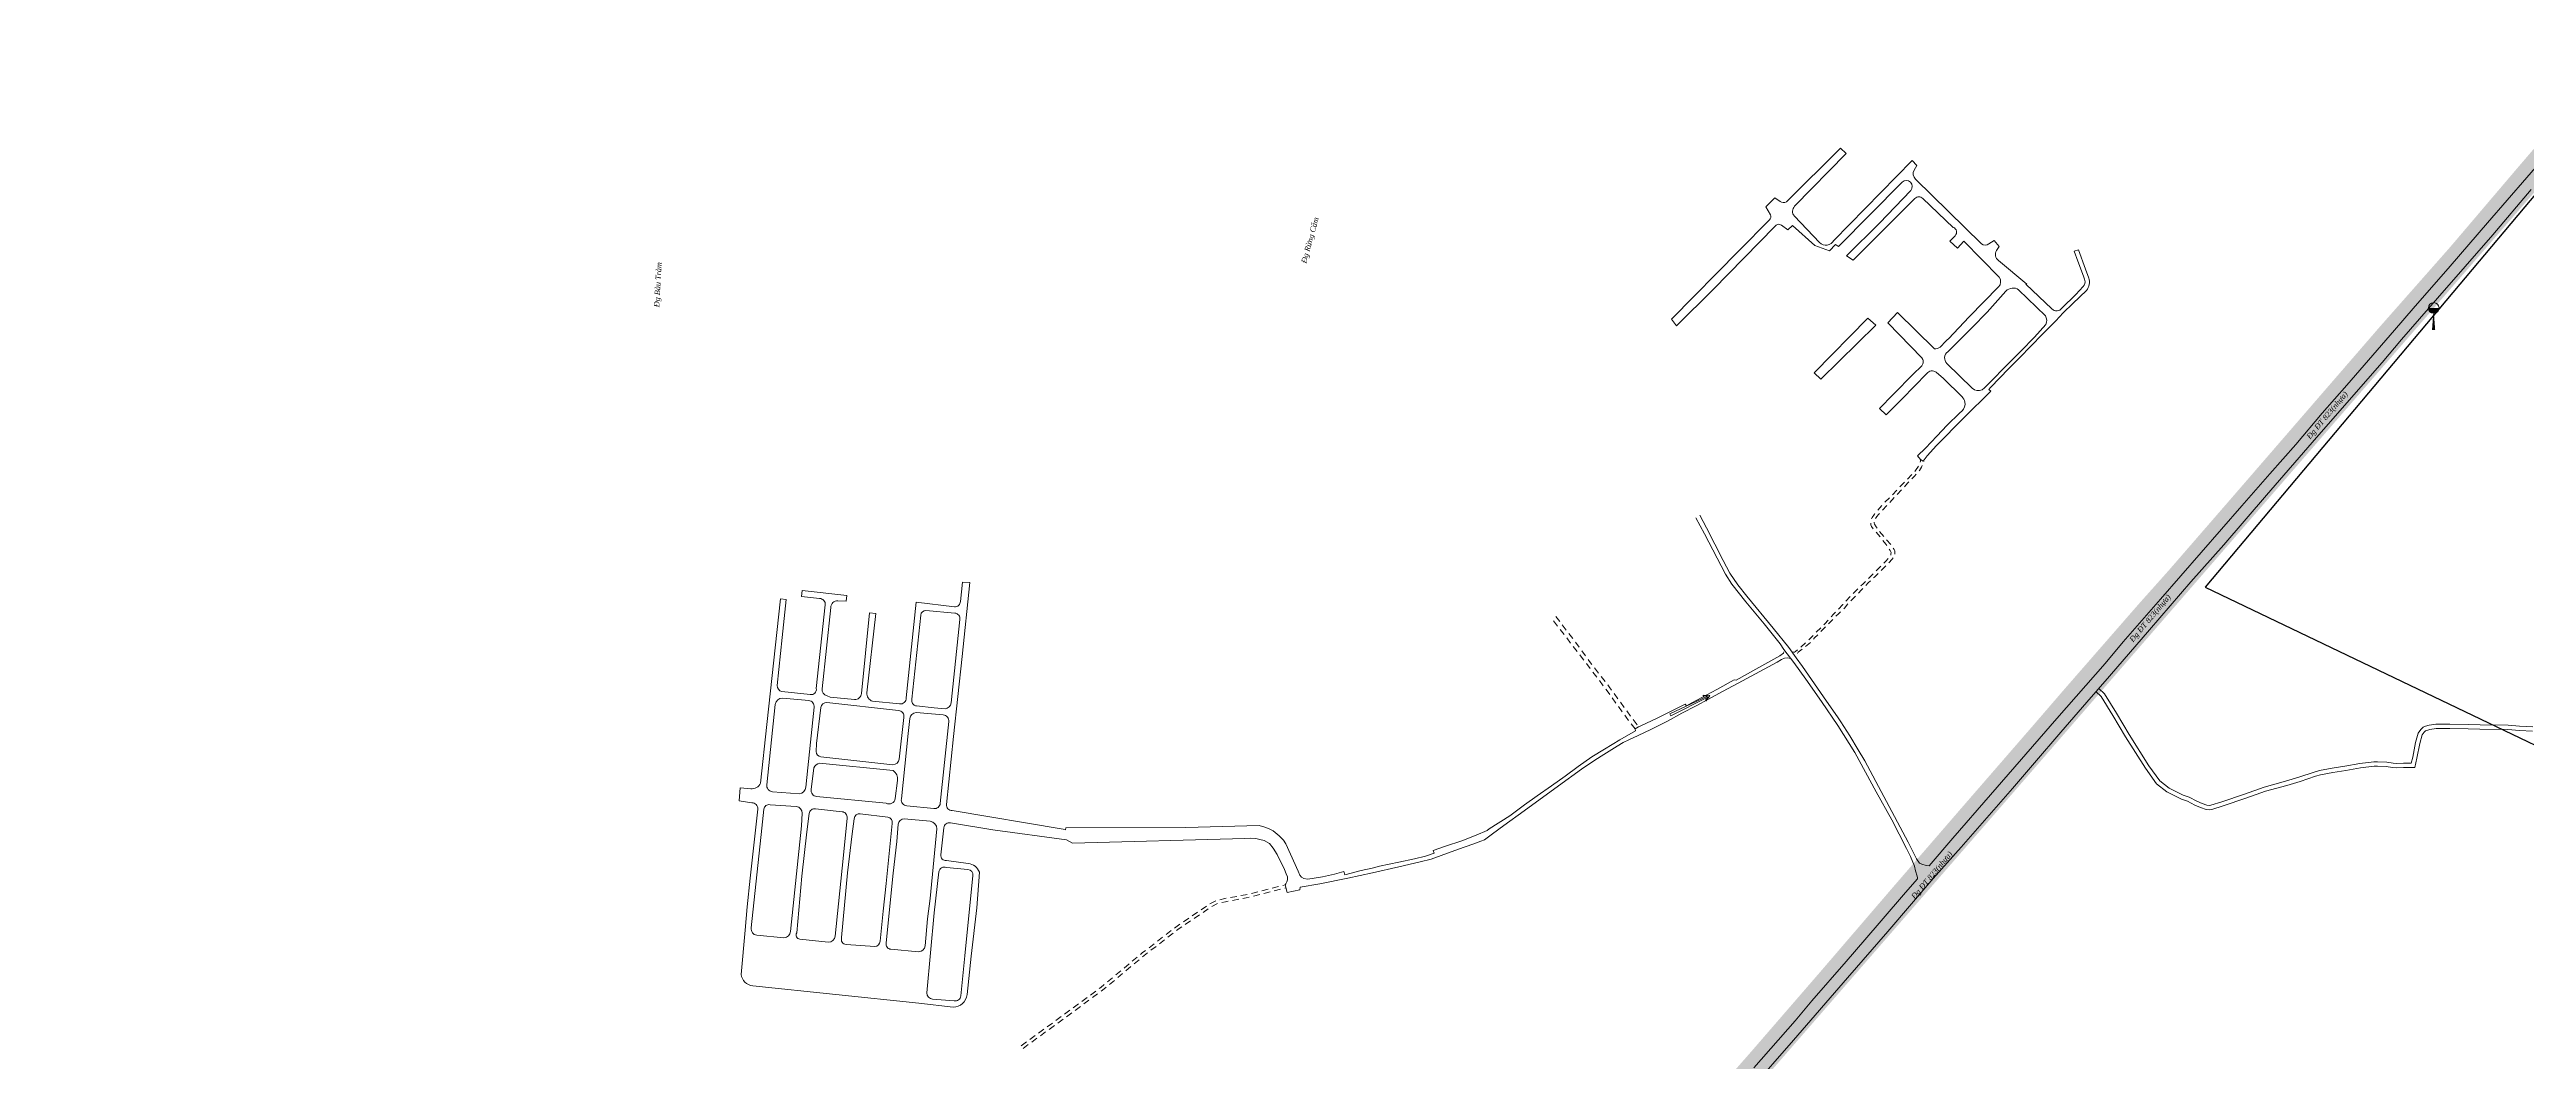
# Model space of a CAD drawing. Header units: metres. Extents: x 556238 to 587446, y 1177111 to 1219372.
# Drawn here: x 573028 to 575333, y 1207734 to 1208676 of the extents above; entities that cross this region are included whole.
import ezdxf

# ---------------------------------------------------------------- set-up
doc = ezdxf.new("R2010")
doc.units = ezdxf.units.M
doc.header["$MEASUREMENT"] = 0
doc.linetypes.add('Xr_GT Ben Luc$0$ACAD_ISO05W100', pattern=[33, 24, -3, 0, -3, 0, -3])
doc.linetypes.add('Xr_Nen GT$0$MON', pattern=[10, 6, -4])
for name, color, linetype in [('DUONG GIAO THONG', 7, 'Continuous'), ('RANH XA', 7, 'Xr_GT Ben Luc$0$ACAD_ISO05W100'), ('VUNG CONG NGHIEP', 8, 'Continuous')]:
    doc.layers.add(name, color=color, linetype=linetype)
for name, color, linetype, lineweight in [('Xr_Nen GT$0$DUONG BT-NEN BT', 38, 'Continuous', 0), ('Xr_Nen GT$0$DUONG NHUA', 38, 'Continuous', 0), ('Xr_Nen GT$0$DUONG_DA', 38, 'Xr_Nen GT$0$MON', 0), ('Xr_Nen GT$0$huong nuoc chay', 7, 'Continuous', 0)]:
    doc.layers.add(name, color=color, linetype=linetype, lineweight=lineweight)
doc.styles.add('Xr_Nen GT$0$ROMANC', font='romanc.shx')

# ---------------------------------------------------------------- blocks, each defined once
blk = doc.blocks.new('GT CHINH')
at = {"layer": 'DUONG GIAO THONG', "color": 9, "ltscale": 5, "const_width": 17.5}
blk.add_lwpolyline([(11325.3, 10943.4), (11134.2, 10719), (10944.2, 10501.2), (10527, 10022.1), (10200.5, 9648.3), (9775.2, 9158.1), (9452.9, 8786.6), (9080.6, 8358.4), (8421, 7602.5), (8185.4, 7332.1), (7754.1, 6837.3), (7500.3, 6543.5)], dxfattribs=at)
blk = doc.blocks.new('Xr_Nen GT$0$cay_xang')
at = {"linetype": 'Continuous', "const_width": 0.198, "flags": 128}
blk.add_lwpolyline([(-0.098, 0.822, 1), (0.101, 0.822, 1)], format="xyb", dxfattribs=at)
at = {"linetype": 'Continuous', "flags": 128}
blk.add_lwpolyline([(0, 0, 0.119, 0, 0), (0, 0.793, 0, 0, 0)], format="xyseb", dxfattribs=at)
at = {"linetype": 'Continuous'}
blk.add_circle((0.005, 0.822), 0.198, dxfattribs=at)

msp = doc.modelspace()

# ---------------------------------------------------------------- linework, layer by layer
at = {"layer": 'Xr_Nen GT$0$DUONG BT-NEN BT', "flags": 128}
for points in [[(574932.14021, 1208078.17238), (574937.11426, 1208073.4674), (574947.99104, 1208055.90655), (574959.8048, 1208036.19484), (574978.17929, 1208006.94548), (574988.66464, 1207992.4035), (574998.21789, 1207984.9061), (575011.88002, 1207978.14679), (575017.28008, 1207976.19524), (575024.31015, 1207972.41806), (575029.48332, 1207970.16492), (575034.59004, 1207968.50821), (575037.57452, 1207968.17693), (575039.89589, 1207968.50821), (575050.44087, 1207971.68906), (575071.74678, 1207979.04627), (575089.91898, 1207985.40796), (575109.64744, 1207990.8017), (575122.27596, 1207994.60369), (575136.49337, 1207999.47593), (575140.96887, 1208000.72388), (575152.52605, 1208002.83214), (575164.55256, 1208004.86253), (575178.27434, 1208007.28351), (575190.95496, 1208008.71699), (575193.99932, 1208008.76896), (575202.3522, 1208008.32699), (575208.18946, 1208007.59897), (575212.0145, 1208007.23495), (575218.38975, 1208007.44295), (575224.30539, 1208007.49551), (575228.75508, 1208007.39146), (575230.88998, 1208016.29195), (575233.38954, 1208029.77092), (575235.75886, 1208037.82439), (575237.4534, 1208040.32861), (575238.91058, 1208041.62854), (575240.08149, 1208042.09659), (575242.99586, 1208042.90258), (575248.85064, 1208043.78652), (575261.50813, 1208043.94644), (575278.40572, 1208043.4525), (575289.51693, 1208043.14046), (575315.39765, 1208042.98454), (575326.15638, 1208042.02146), (575338.41245, 1208041.47545)], [(574934.88895, 1208081.07831), (574940.24091, 1208076.01586), (574951.407, 1208057.98791), (574963.21423, 1208038.28711), (574981.49849, 1208009.18137), (574991.57868, 1207995.2013), (575000.36219, 1207988.308), (575013.45165, 1207981.83201), (575018.91516, 1207979.85753), (575026.05833, 1207976.01959), (575030.90246, 1207973.90976), (575035.43657, 1207972.43882), (575037.51161, 1207972.20848), (575039.03081, 1207972.42529), (575049.21001, 1207975.49579), (575070.43314, 1207982.82442), (575088.72925, 1207989.22949), (575108.54325, 1207994.64662), (575121.05059, 1207998.41212), (575135.3068, 1208003.29766), (575140.07088, 1208004.62608), (575151.83416, 1208006.77193), (575163.87211, 1208008.80426), (575177.70163, 1208011.24424), (575190.69557, 1208012.71314), (575194.07094, 1208012.77077), (575202.70585, 1208012.31387), (575208.62655, 1208011.57544), (575212.13927, 1208011.24115), (575218.30675, 1208011.44237), (575224.33438, 1208011.49592), (575225.61893, 1208011.46589), (575226.97602, 1208017.12368), (575229.4941, 1208030.70252), (575232.09718, 1208039.55053), (575234.41938, 1208042.98233), (575236.7727, 1208045.08169), (575238.80213, 1208045.89293), (575242.16119, 1208046.82189), (575248.52527, 1208047.78273), (575261.54132, 1208047.94718), (575278.52031, 1208047.45086), (575289.58514, 1208047.14012), (575315.58835, 1208046.98346), (575326.42384, 1208046.01352), (575338.58329, 1208045.4718)]]:
    msp.add_lwpolyline(points, dxfattribs=at)
at = {"layer": 'Xr_Nen GT$0$DUONG NHUA', "flags": 128}
for points in [[(574814.27725, 1208426.94653), (574841.53397, 1208454.96747, 0.3688181667), (574842.11679, 1208463.93597), (574809.0991, 1208497.53987), (574803.50355, 1208491.01732), (574796.15933, 1208497.42338), (574801.17206, 1208502.66471, 0.5377495959), (574799.42338, 1208510.35199), (574770.97163, 1208537.42127, 0.4185132147), (574763.74395, 1208537.18829), (574706.38213, 1208479.74003), (574700.20355, 1208483.93308), (574730.62976, 1208514.33277), (574759.7801, 1208544.68748, 0.9951290485), (574751.85306, 1208552.37476), (574692.73516, 1208492.5904), (574689.93738, 1208494.33749), (574684.34173, 1208488.63029), (574670.70238, 1208493.63864), (574649.952, 1208512.158), (574645.40555, 1208507.96496), (574639.46026, 1208512.39094, 0.4407358032), (574633.34932, 1208511.21375), (574575.9594, 1208452.55238), (574541.91123, 1208418.86149), (574537.24824, 1208425.03457), (574600.09005, 1208488.78337), (574628.43222, 1208517.38465, 0.2975100004), (574629.36488, 1208521.92712), (574625.05152, 1208529.6144), (574633.44495, 1208537.88404), (574638.22459, 1208534.5063, 0.2751458751), (574644.16987, 1208534.04043), (574694.43972, 1208584.20726), (574699.80219, 1208579.08243), (574651.76679, 1208530.01099, 0.3930949321), (574651.5337, 1208520.926), (574675.08654, 1208496.29523, 0.5132000497), (574688.2595, 1208498.15882), (574761.26803, 1208572.66303), (574765.58129, 1208568.12056), (574763.0166, 1208563.69458, 0.3531906178), (574764.299, 1208555.42493), (574825.78009, 1208495.13841, 0.3984628895), (574832.54149, 1208495.02192), (574837.32103, 1208498.28318), (574842.10067, 1208492.69246), (574839.65252, 1208488.8488, 0.4091520072), (574841.64322, 1208479.49114), (574867.88094, 1208457.43971)], [(574867.02745, 1208457.64579), (574891.16785, 1208434.50405, 0.435434699), (574900.5681, 1208435.04112), (574913.3321, 1208447.87088), (574920.43024, 1208455.38844, 0.257025555), (574921.90215, 1208461.06873, 0.0426143165), (574920.57231, 1208464.89141), (574915.17441, 1208478.9166), (574911.79374, 1208488.28516), (574915.96642, 1208489.32744), (574922.44989, 1208471.39914), (574925.40749, 1208463.19126, -0.2644041378), (574923.42046, 1208451.69316), (574910.60016, 1208439.36652), (574901.7293, 1208430.72013), (574894.87035, 1208423.51067), (574882.84448, 1208411.28459), (574871.36491, 1208399.43372), (574861.79553, 1208389.39077), (574851.03548, 1208378.88197), (574834.01086, 1208361.1585), (574832.54547, 1208359.4263), (574834.25754, 1208357.91445), (574809.24926, 1208333.07657), (574783.95853, 1208307.23526), (574775.09322, 1208297.72508), (574771.26411, 1208292.75654), (574769.07436, 1208294.11434)], [(574769.07436, 1208294.11434), (574766.02471, 1208297.83456), (574773.55848, 1208304.77398), (574784.08586, 1208316.05884), (574793.86012, 1208326.09497), (574805.21454, 1208337.35589), (574807.55023, 1208339.50988, 0.2643314953), (574810.16353, 1208347.69612, 0.1349638959), (574807.5495, 1208352.76482), (574790.19314, 1208369.60106), (574783.3586, 1208375.47285, 0.4466960856), (574774.93037, 1208374.36727), (574751.77406, 1208350.60563), (574743.41154, 1208342.22156), (574736.83215, 1208335.83283), (574730.91888, 1208341.77875), (574743.61378, 1208354.63324), (574762.52468, 1208374.10825), (574769.57354, 1208380.90124, 0.1311085741), (574771.00486, 1208383.27207, 0.0337101815), (574771.45692, 1208385.34192, 0.203893776), (574770.96717, 1208387.22346), (574770.25803, 1208389.06204), (574738.56453, 1208421.66058), (574747.57335, 1208431.21267), (574781.79632, 1208397.31589)], [(574781.79632, 1208397.31589), (574783.28805, 1208397.43909, 0.1897013559), (574788.29889, 1208399.90518, 0.0054634512), (574790.01072, 1208401.82739, -0.0426293927), (574795.11168, 1208406.76317), (574814.27725, 1208426.94653)], [(574641.8514, 1208115.139), (574641.35368, 1208113.89559), (574638.11798, 1208111.44423), (574618.49117, 1208100.6086), (574597.45865, 1208088.90667), (574595.60426, 1208089.07133), (574579.42625, 1208080.08299), (574556.30279, 1208067.59509), (574551.10495, 1208064.88611), (574549.93167, 1208066.59137), (574523.8296, 1208053.58593), (574508.81037, 1208046.17734), (574506.51721, 1208045.4702), (574503.40473, 1208043.36119), (574503.86984, 1208041.60955), (574489.04995, 1208033.12282), (574474.91116, 1208024.53273), (574462.98701, 1208017.4074), (574450.49435, 1208008.53174), (574438.39721, 1207999.44013), (574425.61823, 1207990.4557), (574412.19655, 1207981.11609), (574400.31058, 1207972.59681), (574386.70601, 1207962.60755), (574367.62718, 1207950.32979), (574365.75781, 1207948.8542), (574355.45441, 1207944.42163), (574342.14581, 1207939.2741), (574326.85284, 1207934.22143), (574315.46918, 1207930.35507), (574316.43515, 1207927.60262), (574308.19828, 1207924.94522), (574298.25271, 1207922.51449), (574283.40576, 1207919.33304), (574265.64977, 1207915.52348), (574258.78188, 1207913.865), (574248.36541, 1207911.63479), (574233.25582, 1207907.68891), (574232.3401, 1207910.66262), (574223.5608, 1207908.3039), (574212.51468, 1207905.55896), (574202.84238, 1207904.24373), (574198.54986, 1207903.67181), (574195.1158, 1207904.30092), (574192.8265, 1207905.33029), (574191.45292, 1207907.33183), (574189.79303, 1207911.10613), (574182.6961, 1207926.94676), (574178.50554, 1207936.3699), (574176.10172, 1207939.80115), (574172.26706, 1207943.97571), (574166.48668, 1207948.49352), (574162.82356, 1207950.32348), (574158.7601, 1207951.86747), (574153.66638, 1207953.41147), (574085.39199, 1207951.50258), (573973.64017, 1207951.41562), (573973.46607, 1207949.58943), (573971.33865, 1207949.94431), (573867.95742, 1207967.36119, -0.4512644969), (573862.64832, 1207973.10073), (573869.09663, 1208036.50626), (573877.11418, 1208110.81928), (573884.42697, 1208179.66084), (573877.63825, 1208180.18263), (573875.54616, 1208162.15105, -0.4555509939), (573869.97602, 1208157.1072), (573834.36202, 1208161.36779), (573825.13484, 1208072.28871, -0.4472164934), (573818.98076, 1208066.65933), (573793.81673, 1208069.18861, -0.3604138799), (573788.61613, 1208077.15633), (573797.02891, 1208150.9151), (573791.13488, 1208151.43471), (573783.4147, 1208076.47611, -0.4341369343), (573777.00064, 1208070.84674), (573754.29136, 1208073.09849), (573751.6044, 1208074.13776, -0.3754469717), (573746.92382, 1208080.80639), (573755.01179, 1208156.57838, -0.4286626589), (573761.48671, 1208162.83234), (573769.20269, 1208162.50888), (573769.85018, 1208167.52284), (573728.27776, 1208172.38491), (573727.62997, 1208166.64099), (573744.57275, 1208164.86183, -0.4400578835), (573749.80661, 1208158.93134), (573741.51334, 1208081.00876, -0.4849932961), (573735.87102, 1208075.31737), (573709.42066, 1208078.33011, -0.3935937286), (573705.17554, 1208083.9141), (573709.63567, 1208128.39957), (573713.59712, 1208163.9797), (573708.19199, 1208164.40746), (573695.49486, 1208047.57635), (573689.68486, 1207992.76966, -0.3072610068), (573680.51792, 1207987.76395), (573670.60487, 1207988.72249), (573669.7881, 1207976.41296), (573681.44495, 1207974.62761, -0.457153931), (573686.97564, 1207968.67643), (573679.97068, 1207904.53651), (573677.24265, 1207877.65848), (573675.34057, 1207855.90411), (573671.57984, 1207814.9165, 0.3512042652), (573682.40762, 1207804.20372), (573836.95265, 1207787.98452), (573868.92444, 1207784.41983, 0.3824416046), (573881.76287, 1207796.0176), (573885.54998, 1207831.75773), (573890.73979, 1207876.79491), (573893.20387, 1207910.04314, 0.2750909543), (573882.91554, 1207918.12642), (573862.60275, 1207920.7623, -0.466854334), (573857.41469, 1207926.20974), (573860.26376, 1207951.41706, -0.4340998903), (573866.39475, 1207956.0662), (573905.62543, 1207949.31933), (573974.34837, 1207940.12103), (573979.85084, 1207937.05002), (574140.27926, 1207941.51803)], [(573816.96406, 1207995.42079), (573814.80545, 1207978.56329, -0.523182422), (573806.39817, 1207974.19281), (573741.80466, 1207980.53644, -0.4308914846), (573736.68091, 1207987.14921), (573739.10408, 1208007.24109, -0.218696423), (573744.5229, 1208011.62958), (573813.04245, 1208004.56253, -0.2867895377), (573816.96406, 1207995.42079, -15.7728360017)]]:
    msp.add_lwpolyline(points, format="xyb", dxfattribs=at)
for points in [[(575351.35992, 1208577.79566), (575296.63453, 1208514.51909), (575261.72755, 1208474.40109), (575227.22721, 1208434.83909), (575210.0308, 1208414.79857), (575165.61026, 1208363.5687), (575142.68082, 1208337.55732), (575118.03206, 1208308.33094), (575093.8931, 1208280.93973), (575068.00099, 1208250.99979), (574992.31073, 1208164.24474), (574957.37789, 1208124.57317), (574940.61615, 1208104.25029), (574895.70585, 1208053.16194), (574834.20608, 1207982.05381), (574798.99418, 1207941.84626), (574776.84154, 1207915.96299), (574774.07771, 1207916.14529), (574770.30587, 1207917.42526), (574767.95714, 1207918.42077), (574765.25275, 1207922.47402), (574757.56676, 1207938.04702), (574734.92823, 1207980.63892), (574716.97894, 1208013.61857), (574711.03378, 1208023.87897), (574703.08709, 1208037.03956), (574694.81325, 1208049.94694), (574691.67106, 1208054.56732), (574681.55708, 1208069.38388), (574659.0094, 1208101.58518), (574653.26091, 1208109.71092), (574646.35388, 1208119.15971), (574631.72535, 1208137.35635), (574607.3124, 1208166.89623), (574598.8675, 1208177.51161), (574591.52581, 1208188.43979), (574585.35256, 1208200.11708), (574569.66527, 1208230.71568), (574563.59616, 1208242.56004)], [(574609.99649, 1207707.22721), (574650.66863, 1207753.5202), (574700.91522, 1207811.7484), (574738.42535, 1207854.68826), (574780.81078, 1207904.29752), (574806.85148, 1207933.37877), (574854.66598, 1207988.01756), (574874.9379, 1208011.80985), (574899.5352, 1208040.37065), (574923.70581, 1208068.34721), (574944.81516, 1208092.48786), (574981.87613, 1208135.62194), (575020.50542, 1208180.30513), (575051.2907, 1208214.91602), (575090.96304, 1208261.1437), (575137.28968, 1208314.67991), (575198.38765, 1208384.56096), (575216.52491, 1208405.88235), (575250.09479, 1208444.59518), (575301.35544, 1208503.46942), (575337.14165, 1208545.70264)], [(574559.82167, 1208240.00971), (574567.83432, 1208225.15859), (574587.47973, 1208187.3957), (574593.42514, 1208178.07031), (574606.39958, 1208161.86029), (574623.42783, 1208141.14508), (574638.34026, 1208122.56572), (574641.67309, 1208117.44994), (574651.0412, 1208105.38703), (574662.12308, 1208089.60089), (574676.86711, 1208068.82258), (574691.9593, 1208046.61455), (574707.7053, 1208021.43151), (574727.79795, 1207985.00038), (574742.11408, 1207958.91437), (574755.74692, 1207931.99342), (574759.51659, 1207924.4998), (574763.26813, 1207915.58538), (574764.15099, 1207911.207), (574765.70529, 1207906.37198), (574766.18007, 1207904.72731), (574766.08511, 1207903.87333), (574754.95612, 1207891.02956), (574732.38814, 1207864.79021), (574717.19422, 1207847.15698), (574699.67018, 1207826.93216), (574667.75559, 1207790.35669), (574652.19104, 1207771.60346), (574613.82004, 1207727.77145)], [(574140.27926, 1207941.51803), (574145.44932, 1207941.73038), (574150.37125, 1207941.30579), (574154.19552, 1207940.56279), (574158.26769, 1207939.53673), (574163.26064, 1207936.67079), (574166.48305, 1207932.24814), (574170.23653, 1207926.41019), (574177.00511, 1207912.4432), (574178.74184, 1207908.50402), (574179.98132, 1207905.85043), (574180.01659, 1207903.01995), (574179.41401, 1207901.03324), (574178.42267, 1207899.15801), (574177.78529, 1207898.23812), (574179.55559, 1207891.22377), (574191.42103, 1207893.70188), (574191.77524, 1207896.14323), (574210.02001, 1207899.08298), (574236.16703, 1207904.42903), (574259.0897, 1207909.31704), (574283.67516, 1207915.09368), (574303.41311, 1207919.52455), (574313.62252, 1207922.18566), (574323.00634, 1207925.61771), (574339.05605, 1207931.3599), (574352.34532, 1207935.96765), (574359.67517, 1207938.86895), (574363.08145, 1207940.18858), (574370.72999, 1207945.81418), (574381.25108, 1207953.4307), (574400.27337, 1207967.13277), (574432.18095, 1207990.35454), (574453.53023, 1208005.85261), (574465.78853, 1208014.39863), (574474.12302, 1208019.55077), (574486.73166, 1208027.42421), (574492.22838, 1208030.63189), (574497.47359, 1208033.20806), (574506.09728, 1208037.31641), (574517.9777, 1208043.03706), (574533.38737, 1208050.69084), (574546.92792, 1208058.09132), (574560.09348, 1208064.98427), (574571.65787, 1208071.27715), (574584.6671, 1208078.14967), (574599.2536, 1208085.97663), (574623.45513, 1208099.13802), (574635.62911, 1208105.68892), (574639.54012, 1208108.10472), (574642.45592, 1208109.24156), (574644.80248, 1208109.56128), (574648.35807, 1208108.85073)]]:
    msp.add_lwpolyline(points, dxfattribs=at)
for points in [[(574854.11292, 1208387.13552), (574828.43971, 1208360.93534), (574826.36231, 1208359.26924, -0.290401985), (574816.92414, 1208360.61101), (574793.42981, 1208383.79582, -0.4673037654), (574794.31266, 1208394.50264), (574816.91713, 1208417.26346), (574830.88799, 1208431.54476), (574848.45432, 1208451.00525, -0.3807806379), (574860.23905, 1208452.29313), (574885.10648, 1208428.03168, -0.2578313287), (574885.61242, 1208420.03404), (574874.84633, 1208408.13239), (574862.1739, 1208395.17102)], [(573851.09232, 1208063.08136), (573834.73088, 1208064.79402, -0.4683364779), (573830.51497, 1208071.08373), (573838.65363, 1208149.43652, -0.387200555), (573843.52475, 1208153.78217), (573870.37386, 1208151.29067, -0.4386765948), (573875.01299, 1208145.20677), (573866.92074, 1208067.68563, -0.3666433885), (573861.27253, 1208062.27481)], [(573735.97126, 1208031.03495), (573731.60739, 1207989.27202, -0.3266810312), (573725.78409, 1207982.83802), (573700.57892, 1207984.96172, -0.4377830182), (573695.48346, 1207991.50763), (573703.24578, 1208066.05089, -0.3968108711), (573710.21763, 1208072.06197), (573734.51312, 1208069.77014, -0.4204852462), (573739.51713, 1208063.5905)], [(573741.78264, 1208029.74681), (573745.63138, 1208063.34198, -0.403533885), (573751.32141, 1208068.03466), (573818.09119, 1208060.63181, -0.4378616033), (573822.87805, 1208054.13429), (573818.65885, 1208015.38262, -0.3893503036), (573812.6622, 1208010.12568), (573745.83255, 1208017.42276, -0.385384583), (573741.36332, 1208022.4536)], [(573827.09595, 1208039.00988), (573828.65043, 1208053.172, -0.3597170221), (573834.32532, 1208058.68425), (573859.6552, 1208056.49139, -0.4251171327), (573864.68459, 1208050.27833), (573856.85568, 1207974.10027, -0.4289877291), (573850.72239, 1207969.36082), (573825.75518, 1207971.76947, -0.4295061853), (573820.64695, 1207978.30724)], [(573727.62202, 1207953.32967), (573717.55726, 1207854.88763, -0.375200375), (573711.3193, 1207849.06451), (573686.03584, 1207851.46622, -0.4380971959), (573680.96133, 1207858.13773), (573690.84319, 1207951.09725), (573692.71361, 1207968.5995, -0.4353591639), (573698.41129, 1207972.86926), (573722.89358, 1207971.0902, -0.4028015921), (573728.41317, 1207964.95242)], [(573766.55671, 1207922.69114), (573759.16149, 1207850.58292, -0.4054217999), (573752.48448, 1207844.97886), (573726.04368, 1207847.73641, -0.5563995293), (573723.28384, 1207853.42943), (573728.00058, 1207906.47059), (573732.80969, 1207947.64782), (573734.85728, 1207964.56982, -0.4342267968), (573740.82204, 1207968.92851), (573765.48233, 1207966.34888, -0.422126067), (573770.11168, 1207960.47795)], [(573803.83935, 1207873.77766), (573800.83965, 1207845.78041, -0.3432042166), (573795.94322, 1207840.71008), (573769.14626, 1207842.75599, -0.4950362976), (573765.05109, 1207849.07169), (573770.66083, 1207909.41202), (573774.93447, 1207945.60394), (573776.71498, 1207959.83645, -0.4019812145), (573782.41265, 1207964.46202), (573807.96328, 1207961.25971, -0.4448002868), (573812.05845, 1207955.3888), (573806.53771, 1207899.56744)], [(573844.90872, 1207866.51621), (573842.69192, 1207841.4313, -0.3885072071), (573836.70644, 1207835.94915), (573810.93591, 1207838.21953, -0.4505057446), (573806.55767, 1207844.14469), (573812.98648, 1207909.26561), (573816.36696, 1207938.72186), (573817.80836, 1207954.59866, -0.3799400979), (573823.35043, 1207959.80392), (573847.403, 1207957.4228, -0.3905030375), (573853.66551, 1207950.39015), (573847.5102, 1207885.51539)], [(573879.78058, 1207832.03022), (573875.98383, 1207794.88786, -0.4353838797), (573869.80307, 1207790.21197), (573849.75973, 1207791.88823, -0.3791445142), (573844.19701, 1207797.71102), (573851.26413, 1207872.03687), (573855.59427, 1207910.21851, -0.4884159007), (573862.65803, 1207914.54151), (573882.61305, 1207912.51236, -0.4104836458), (573887.20447, 1207906.95421)]]:
    msp.add_lwpolyline(points, format="xyb", close=True, dxfattribs=at)
msp.add_lwpolyline([(574669.92852, 1208374.82839), (574719.76422, 1208425.78771), (574727.28936, 1208419.47707), (574676.15797, 1208369.18789)], close=True, dxfattribs=at)
at = {"layer": 'Xr_Nen GT$0$DUONG_DA', "flags": 128}
for points in [[(574649.21218, 1208115.24888), (574650.65413, 1208114.79775), (574651.55729, 1208114.85595), (574652.66412, 1208115.42356), (574655.81042, 1208118.21789), (574663.56117, 1208124.83369), (574671.4448, 1208132.90685), (574679.98466, 1208141.30183), (574688.06013, 1208150.33775), (574696.71669, 1208159.12646), (574706.23218, 1208169.56004), (574715.66021, 1208178.61078), (574726.6208, 1208189.54147), (574736.64731, 1208199.49627), (574739.81318, 1208202.89958), (574740.92026, 1208204.646), (574741.44456, 1208205.98497), (574741.48829, 1208207.57134), (574740.70184, 1208209.5288), (574736.73985, 1208215.35042), (574732.07549, 1208221.50037), (574725.16822, 1208229.48699), (574723.46, 1208231.98723), (574722.86273, 1208233.35525), (574722.65881, 1208234.72336), (574722.48412, 1208236.19334), (574722.9357, 1208238.28282), (574723.88259, 1208240.32041), (574726.03827, 1208243.43495), (574733.71677, 1208252.29559), (574741.03358, 1208259.5981), (574748.36319, 1208267.24898), (574756.5254, 1208275.64426), (574764.26334, 1208284.03744), (574767.50025, 1208288.55935), (574768.14125, 1208290.45141), (574768.94317, 1208292.76075), (574769.07436, 1208294.11434), (574772.11846, 1208292.65888), (574769.99081, 1208287.14737), (574768.14077, 1208284.17826), (574766.72805, 1208282.70839), (574763.26016, 1208278.72635), (574756.95113, 1208272.2719), (574751.44304, 1208266.12205), (574744.56429, 1208258.87974), (574737.67127, 1208251.46204), (574732.73074, 1208246.24129), (574729.78595, 1208243.0322), (574728.40222, 1208241.34387), (574726.39054, 1208238.6454), (574725.79327, 1208236.73882), (574725.89523, 1208235.22517), (574726.27384, 1208234.03174), (574727.65733, 1208231.66561), (574729.9732, 1208228.42006), (574736.41246, 1208220.71159), (574742.25518, 1208213.70075), (574744.32678, 1208210.54675), (574744.98228, 1208209.14959), (574745.14247, 1208207.92701), (574744.83659, 1208205.43047), (574744.31228, 1208203.72762), (574742.50597, 1208201.38443), (574736.89642, 1208195.62922), (574731.76743, 1208190.26524), (574726.01121, 1208184.66788), (574720.21078, 1208179.33255), (574713.85849, 1208172.71945), (574708.14601, 1208166.78626), (574703.51161, 1208162.07824), (574698.14898, 1208155.97206), (574692.53724, 1208150.54849), (574687.31958, 1208145.27285), (574680.77619, 1208138.80209), (574675.82164, 1208133.42539), (574670.4003, 1208128.19362), (574667.12039, 1208124.35902), (574660.8244, 1208118.97932), (574655.18344, 1208114.75118), (574654.35301, 1208113.55775), (574653.66851, 1208112.49523), (574653.39162, 1208111.46196), (574653.26091, 1208109.71092)], [(574503.40473, 1208043.36119), (574494.98762, 1208054.37891), (574478.30512, 1208077.52175), (574453.59426, 1208110.2516), (574432.52356, 1208137.32419), (574426.05168, 1208145.82815)], [(574429.57176, 1208148.13448), (574446.76841, 1208125.6476), (574460.9188, 1208106.297), (574479.33174, 1208082.62941), (574493.997, 1208062.24403), (574506.51721, 1208045.4702)], [(573932.10151, 1207748.45942), (573962.20592, 1207770.32749), (574006.08863, 1207802.59309), (574044.79234, 1207834.85959), (574077.24693, 1207859.9053), (574099.57958, 1207874.90056), (574107.44074, 1207880.52376), (574113.96191, 1207883.73706), (574121.55488, 1207885.52215), (574140.98115, 1207888.94639), (574175.2841, 1207897.69364), (574177.70362, 1207898.30402)], [(573933.86465, 1207746.03221), (573963.97607, 1207767.90538), (574007.93942, 1207800.23027), (574046.66993, 1207832.51911), (574079.00143, 1207857.46983), (574101.28881, 1207872.4347), (574108.98669, 1207877.94109), (574114.98127, 1207880.89492), (574122.15904, 1207882.58239), (574141.61307, 1207886.01152), (574176.02165, 1207894.78571), (574178.43746, 1207895.39516)]]:
    msp.add_lwpolyline(points, dxfattribs=at)
at = {"layer": 'Xr_Nen GT$0$huong nuoc chay', "color": 4}
msp.add_lwpolyline([(574570.68547, 1208073.84038), (574535.82673, 1208057.40171), (574536.70707, 1208055.60694), (574571.03861, 1208073.12267), (574568.86307, 1208069.88382), (574569.48589, 1208069.46537), (574572.82748, 1208074.44592), (574566.84387, 1208074.85068), (574566.79302, 1208074.10198)], close=True, dxfattribs=at)

# ---------------------------------------------------------------- block references
at = {"layer": 'Xr_Nen GT$0$DUONG NHUA', "xscale": 25, "yscale": 25, "zscale": 25}
msp.add_blockref('Xr_Nen GT$0$cay_xang', (575246.33884, 1208414.82097), dxfattribs=at)

# ---------------------------------------------------------------- texts
at = {"layer": 'Xr_Nen GT$0$DUONG NHUA', "char_height": 5, "width": 82.6404811, "attachment_point": 1, "rotation": 49.86532737, "style": 'Xr_Nen GT$0$ROMANC'}
for insert in [(575127.5855, 1208316.09678), (574962.82669, 1208127.12051), (574759.72266, 1207887.8712)]:
    msp.add_mtext('{\\fTimes New Roman|b0|i1|c0|p18;Đg ĐT 823(nhựa)}', dxfattribs=dict(at, insert=insert))
at = {"layer": 'Xr_Nen GT$0$DUONG_DA', "char_height": 5, "width": 82.8930343, "attachment_point": 1, "style": 'Xr_Nen GT$0$ROMANC'}
for s, insert, rotation in [('{\\fTimes New Roman|b0|i1|c0|p18;Đg Rừng Cấm}', (574192.5191, 1208477.92052), 74.58453745), ('{\\fTimes New Roman|b0|i1|c0|p18;Đg Bàu Tràm}', (573590.35064, 1208436.20736), 86.86547553)]:
    msp.add_mtext(s, dxfattribs=dict(at, insert=insert, rotation=rotation))

# ---------------------------------------------------------------- next in the draw order: block references
at = {"layer": 'DUONG GIAO THONG'}
msp.add_blockref('GT CHINH', (565391.56753, 1199198.47471), dxfattribs=at)

# ---------------------------------------------------------------- next in the draw order: linework, layer by layer
at = {"layer": 'RANH XA', "color": 210, "ltscale": 5, "const_width": 10, "flags": 128}
msp.add_lwpolyline([(571893.04626, 1203945.43776), (571893.2337, 1203927.84527), (571893.27241, 1203880.43489), (571893.28362, 1203865.96713), (571890.63556, 1203808.29271), (571890.14103, 1203797.51937), (571862.52023, 1203795.88706), (571861.59901, 1203788.83893), (571858.69485, 1203766.67812), (571852.99761, 1203723.20503), (571833.62725, 1203722.09819), (571831.92149, 1203721.63352), (571841.60512, 1203712.66459), (571891.77157, 1203666.89086), (571918.04344, 1203636.48476), (571957.4114, 1203599.63273), (571984.03144, 1203570.54348), (571997.30929, 1203556.33186), (572009.57765, 1203533.33672), (572036.77381, 1203476.84725), (572061.13582, 1203419.22905), (572083.10792, 1203368.70715), (572105.76938, 1203319.19633), (572128.02259, 1203278.85145), (572147.52092, 1203238.30243), (572167.86505, 1203197.74932), (572187.57637, 1203157.61668), (572207.50376, 1203118.34132), (572218.67602, 1203095.19894), (572228.90165, 1203073.33162), (572248.38603, 1203028.75256), (572267.23909, 1202984.38602), (572289.26455, 1202936.83137), (572303.67095, 1202895.02424), (572318.23896, 1202872.08744), (572325.3944, 1202855.52651), (572326.56329, 1202845.06799), (572328.02355, 1202844.09561), (572328.95087, 1202843.49745), (572393.33655, 1202801.94175), (572427.4454, 1202779.92645), (572450.51236, 1202765.03883), (572459.36226, 1202759.33625), (572472.35162, 1202750.96605), (572525.98104, 1202716.40937), (572530.63258, 1202713.41256), (572534.27892, 1202711.05408), (572539.96054, 1202707.37788), (572562.20075, 1202692.5143), (572588.72192, 1202674.78979), (572615.38981, 1202656.96594), (572629.73686, 1202647.37867), (572662.35071, 1202623.20758), (572679.19902, 1202610.72278), (572679.21365, 1202610.71195), (572705.53588, 1202592.45186), (572805.86774, 1202523.93955), (572795.75574, 1202499.5331), (572883.55026, 1202441.46942), (572991.80743, 1202385.1528), (573081.0731, 1202341.45824), (573119.44715, 1202328.43041), (573158.88984, 1202312.52461), (573228.42399, 1202272.47199), (573251.46149, 1202261.04269), (573288.33289, 1202247.62068), (573299.01342, 1202234.24835), (573313.92505, 1202224.95764), (573356.52236, 1202214.45682), (573398.12705, 1202206.45088), (573500.36742, 1202185.72107), (573556.7003, 1202175.52226), (573610.51888, 1202162.94221), (573626.76659, 1202160.69059), (573624.11774, 1202164.95715), (573615.79874, 1202180.78307), (573606.7443, 1202208.50807), (573598.72138, 1202234.91383), (573590.16107, 1202262.32969), (573578.8538, 1202292.34274), (573569.31261, 1202324.57091), (573562.83697, 1202345.972), (573551.27099, 1202376.47758), (573533.73496, 1202428.66993), (573522.87886, 1202458.78785), (573520.13071, 1202478.70907), (573519.26719, 1202497.84482), (573518.71529, 1202516.04701), (573516.10491, 1202552.07419), (573516.13974, 1202566.17387), (573514.6953, 1202589.33513), (573514.07384, 1202612.56134), (573508.51192, 1202697.46262), (573505.01922, 1202787.0907), (573502.02941, 1202876.71554), (573499.52951, 1202966.33917), (573496.04275, 1203057.94579), (573492.06835, 1203150.0515), (573486.60631, 1203242.15789), (573483.63217, 1203339.70488), (573480.69111, 1203450.62373), (573480.14391, 1203529.35104), (573477.75653, 1203620.36008), (573472.40686, 1203701.67468), (573468.72643, 1203776.36266), (573476.50966, 1203780.81239), (573495.46052, 1203792.2169), (573544.01198, 1203850.67441), (573596.75309, 1203912.20583), (573633.37803, 1203954.38755), (573678.16769, 1204004.48524), (573726.71362, 1204060.30133), (573772.38253, 1204112.60532), (573820.49146, 1204167.97157), (573866.60636, 1204220.71534), (573915.5902, 1204276.53029), (573966.55801, 1204334.53882), (574012.90239, 1204389.91939), (574059.45199, 1204441.77225), (574111.52898, 1204501.97649), (574146.61915, 1204543.29212), (574195.60635, 1204600.8656), (574242.61058, 1204656.24548), (574248.43803, 1204662.62558), (574253.70857, 1204664.952), (574259.00115, 1204667.29636), (574268.37017, 1204671.81413), (574294.49999, 1204683.87466), (574327.69922, 1204697.56732), (574355.19664, 1204708.78367), (574406.38212, 1204728.29846), (574463.73464, 1204748.40784), (574516.86104, 1204769.2875), (574569.88321, 1204788.04691), (574636.0296, 1204810.14404), (574683.75244, 1204826.25817), (574737.909, 1204840.43882), (574753.3177, 1204843.86328), (574778.27271, 1204837.41374), (574831.03092, 1204839.90556), (574940.21318, 1204828.94916), (575009.6496, 1204812.38141), (575071.99601, 1204790.77295), (575150.0811, 1204760.26717), (575968.12935, 1204396.99298), (576747.02781, 1204051.18701), (576748.67464, 1204049.96118), (576748.36389, 1204048.42748), (576747.37917, 1204043.19115), (576739.81064, 1203999.81511), (576737.11606, 1203984.36842), (576735.09028, 1203974.56174), (576721.76486, 1203910.06291), (576714.89725, 1203876.82174), (576714.12115, 1203873.06555), (576702.15487, 1203805.10917), (576687.98543, 1203729.59702), (576668.20741, 1203624.19677), (576662.847, 1203624.328), (576653.08697, 1203624.59708), (576653.85276, 1203620.94604), (576655.09393, 1203615.06936), (576664.99144, 1203557.18352), (576673.36983, 1203499.9113), (576687.45355, 1203412.17116), (576693.48035, 1203388.40286), (576736.13455, 1203287.80211), (576776.34984, 1203185.37984), (576815.34694, 1203082.35174), (576853.13387, 1202982.37193), (576880.79622, 1202912.33309), (576891.16677, 1202911.92656), (576914.03215, 1202911.03025), (577010.27908, 1202907.25525), (577015.68628, 1202907.04293), (577070.46401, 1202904.89505), (577080.53865, 1202904.49824), (577087.53732, 1202904.225), (577146.4315, 1202903.46261), (577147.41823, 1202903.44918), (577185.56698, 1202902.956), (577217.59737, 1202902.53993), (577233.19077, 1202902.17148), (577281.22257, 1202901.03203), (577318.11467, 1202900.15805), (577339.00449, 1202899.66253), (577354.59389, 1202899.29309), (577465.4381, 1202896.66574), (577468.01234, 1202896.60439), (577470.41743, 1202905.36736), (577479.24793, 1202935.14447), (577488.21311, 1202963.18266), (577500.265, 1202997.47073), (577510.29171, 1203029.46534), (577525.60783, 1203075.07565), (577541.46712, 1203123.64092), (577547.49073, 1203141.05089), (577548.25925, 1203146.59268), (577549.43479, 1203188.18189), (577550.46585, 1203223.89986), (577551.05342, 1203232.68232), (577553.32203, 1203238.40336), (577559.84207, 1203241.47451), (577577.01589, 1203241.43206), (577606.70962, 1203236.49381), (577620.66896, 1203235.14062), (577627.98652, 1203235.66541), (577636.27667, 1203234.50019), (577654.64103, 1203228.32325), (577696.99552, 1203213.98694), (577722.37678, 1203208.03761), (577766.82033, 1203199.18983), (577813.09572, 1203190.4555), (577856.31551, 1203180.77696), (577904.44846, 1203168.80981), (577953.75214, 1203157.25267), (577997.61943, 1203147.44156), (578014.87562, 1203142.71103), (578028.89396, 1203140.55888), (578050.14076, 1203138.89076), (578077.05409, 1203134.74121), (578103.53343, 1203126.10781), (578114.15131, 1203121.82858), (578144.61064, 1203115.59777), (578170.3957, 1203109.61645), (578203.56362, 1203103.48492), (578255.40066, 1203093.13724), (578276.08057, 1203090.24481), (578286.30773, 1203087.25424), (578300.61998, 1203085.09638), (578319.47202, 1203082.8923), (578343.08727, 1203078.8039), (578365.80537, 1203076.99817), (578382.37559, 1203074.23787), (578395.15557, 1203071.42395), (578407.90528, 1203064.4481), (578431.96519, 1203048.94133), (578444.04652, 1203039.72667), (578458.74401, 1203032.85298), (578483.69996, 1203023.92143), (578517.86559, 1203009.28248), (578570.46542, 1202988.41845), (578571.44122, 1202988.02814), (578618.36884, 1202969.76951), (578676.82616, 1202949.67383), (578751.43388, 1202926.45998), (578830.34769, 1202898.03675), (578855.07697, 1202890.43945), (578877.91074, 1202886.49496), (578884.06443, 1202885.34802), (578884.80402, 1202898.20011), (578885.17154, 1202908.96661), (578885.90621, 1202915.78216), (578889.28886, 1202930.12735), (578891.27877, 1202938.37945), (578892.01641, 1202946.39371), (578892.40255, 1202959.43662), (578892.74342, 1202973.97928), (578949.61024, 1202970.93944), (579046.56214, 1202965.76304), (579062.83337, 1202965.013), (579124.29266, 1202962.21175), (579182.01823, 1202959.5707), (579185.87465, 1202969.01689), (579208.82265, 1202967.61051), (579225.52749, 1202965.53072), (579227.43945, 1202965.29605), (579264.17128, 1202960.71735), (579268.92635, 1202959.99577), (579321.08207, 1202952.02077), (579326.33135, 1202978.1355), (579350.50675, 1202972.96799), (579380.54294, 1202967.88597), (579389.20727, 1202961.17817), (579403.72774, 1202959.14277), (579414.75752, 1202965.7929), (579420.10516, 1202967.7882), (579453.81163, 1202960.34868), (579469.74608, 1202956.42024), (579504.36556, 1202947.85873), (579555.73855, 1202940.33456), (579572.204, 1202937.67551), (579591.14887, 1202934.62042), (579620.33229, 1202927.9309), (579638.36774, 1202923.80831), (579639.66112, 1202923.68515), (579669.15129, 1202920.97391), (579678.77775, 1202920.08033), (579683.09674, 1202919.68875), (579704.34902, 1202916.21806), (579710.13429, 1202915.27499), (579719.14406, 1202915.25272), (579733.45647, 1202912.36804), (579767.85605, 1202904.64388), (579773.76479, 1202903.90246), (579798.68444, 1202900.53968), (579801.35199, 1202900.21316), (579803.76814, 1202899.69932), (579804.66224, 1202899.42417), (579805.25135, 1202900.7394), (579806.20785, 1202915.19653), (579860.16447, 1202912.23488), (579914.96174, 1202909.22017), (579953.45519, 1202907.10653), (579954.81565, 1202907.02219), (579992.54241, 1202904.96044), (579993.47408, 1202904.91915), (580026.97243, 1202903.08679), (580028.74531, 1202903.21238), (580076.42842, 1202906.72267), (580076.94752, 1202906.81136), (580077.26956, 1202906.86055), (580094.23331, 1202909.63795), (580139.84066, 1202917.09141), (580170.86135, 1202833.43105), (580171.25468, 1202832.39033), (580196.19457, 1202773.29704), (580213.73364, 1202731.75178), (580182.3065, 1202714.44665), (580208.19754, 1202656.30878), (580260.86912, 1202687.21511), (580313.43298, 1202717.82077), (580394.21619, 1202765.10062), (580445.6103, 1202796.10006), (580496.60404, 1202821.6528), (580538.83463, 1202840.61981), (580653.84491, 1202890.91128), (580768.47502, 1202943.93401), (580861.10864, 1202986.50764), (580944.00928, 1203023.27573), (580951.64909, 1203029.21439), (580955.55979, 1203033.11777), (580956.98294, 1203034.129), (580958.7415, 1203034.53156), (580963.02454, 1203035.37377), (580987.01235, 1203041.31102), (581021.80455, 1203052.92017), (581053.00141, 1203063.63843), (581068.59436, 1203068.39672), (581096.16516, 1203069.82921), (581143.51209, 1203067.6127), (581174.51938, 1203065.13766), (581213.77108, 1203063.24109), (581241.64408, 1203063.1722), (581331.09736, 1203063.25104), (581399.87078, 1203064.5807), (581429.5381, 1203063.6076), (581504.90584, 1203064.91996), (581536.82581, 1203064.84107), (581583.87371, 1203065.02472), (581626.42947, 1203065.5194), (581664.33566, 1203065.72464), (581693.69937, 1203062.05495), (581720.95913, 1203057.78961), (581766.04074, 1203049.58018), (581812.46676, 1203041.66936), (581881.51241, 1203029.7946), (581911.46624, 1203024.62283), (581986.97619, 1203012.7111), (581987.41536, 1203012.64182), (582098.87893, 1202993.83114), (582188.5947, 1202978.02027), (582230.3811, 1202971.4336), (582288.23256, 1202966.88172), (582404.31425, 1202958.54484), (582469.44307, 1202953.66505), (582507.21142, 1202950.30353), (582525.58449, 1202961.47834), (582566.59476, 1202983.49552), (582579.9111, 1202988.60633), (582599.08458, 1202991.53321), (582628.31731, 1202988.68766), (582704.37006, 1202974.77511), (582781.83229, 1202958.36669), (582880.17058, 1202940.44506), (583040.10676, 1202906.83308), (583167.14756, 1202882.71906), (583280.26597, 1202859.89414), (583485.31184, 1202821.05002), (583591.74317, 1202799.56733), (583654.97532, 1202788.62178), (583770.32705, 1202764.97859), (583903.2258, 1202738.67971), (584046.71848, 1202709.39841), (584171.25823, 1202684.70982), (584281.2944, 1202665.20378), (584423.77173, 1202638.55037), (584423.96659, 1202638.5139), (584574.87619, 1202612.84642), (584623.2923, 1202601.38675), (584626.71995, 1202615.60261), (584627.76937, 1202629.63648), (584626.23696, 1202639.0289), (584644.81025, 1202740.17053), (584668.84329, 1202865.22962), (584687.95294, 1202948.35344), (584706.69576, 1203026.64438), (584729.51869, 1203097.71305), (584765.55292, 1203232.93187), (584775.29335, 1203253.9165), (584791.5561, 1203280.54957), (584800.82005, 1203303.31493), (584839.36159, 1203429.59577), (585006.44842, 1204098.66957), (585041.75605, 1204239.93652), (585194.07926, 1204851.50088), (585242.95369, 1205049.72371), (585285.1326, 1205201.39388), (585304.00024, 1205245.97786), (585310.65422, 1205263.20502), (585316.95842, 1205283.31332), (585324.28839, 1205309.48554), (585360.92901, 1205443.48784), (585373.49052, 1205490.5978), (585378.23889, 1205515.45474), (585379.69319, 1205556.49574), (585374.24596, 1205591.77129), (585361.79399, 1205626.84126), (585345.97251, 1205660.55192), (585324.61215, 1205695.35702), (585257.61292, 1205794.9728), (585235.42952, 1205810.70678), (585138.8461, 1205861.21632), (584876.57974, 1205996.16712), (584745.52014, 1206060.4657), (584680.85813, 1206095.85503), (584454.19661, 1206219.89957), (584057.59677, 1206422.25785), (583783.4836, 1206566.74622), (583295.87206, 1206813.07277), (582933.577, 1207001.71932), (582460.65935, 1207241.25595), (582211.63443, 1207371.27358), (582201.05445, 1207375.46979), (582189.36688, 1207379.31783), (582186.65318, 1207379.5695), (582184.7586, 1207379.14731), (582183.6785, 1207378.59812), (582182.73337, 1207378.0466), (582182.20112, 1207376.68626), (582181.46387, 1207374.49663), (582178.11423, 1207342.86675), (582164.32237, 1207349.2094), (582047.27329, 1207407.67536), (581976.01155, 1207442.61954), (581929.14051, 1207467.37373), (581865.73271, 1207502.27046), (581861.87677, 1207503.52772), (581813.17893, 1207528.58438), (581756.33015, 1207558.90897), (581752.21332, 1207560.58377), (581670.34441, 1207602.07671), (581585.66789, 1207647.88857), (581582.54055, 1207642.20672), (581581.38154, 1207642.89143), (581492.09132, 1207696.02895), (581451.41836, 1207721.44365), (581448.42075, 1207723.31863), (581299.93641, 1207816.10336), (581259.45429, 1207833.81749), (581081.55218, 1207924.2119), (580961.89232, 1207985.00303), (580678.26303, 1208128.62301), (580577.12907, 1208179.53867), (580576.92836, 1208179.63814), (580496.51981, 1208220.67276), (580411.69586, 1208259.5089), (580397.75345, 1208267.24163), (580284.46863, 1208321.0728), (579949.08338, 1208496.8259), (579741.88118, 1208600.58031), (579559.08424, 1208690.73348), (579470.47817, 1208733.63218), (579236.41295, 1208851.74605), (579072.28208, 1208930.50878), (578855.84045, 1209039.74919), (578702.72233, 1209111.86428), (578555.7324, 1209194.31871), (578496.22259, 1209227.70257), (578273.71936, 1209338.6149), (577877.70563, 1209535.73598), (577752.72964, 1209596.6051), (577398.56142, 1209775.11499), (577258.67504, 1209844.90617), (577128.13184, 1209910.03627), (577051.48103, 1209948.27878), (576741.19461, 1210104.47733), (576694.48453, 1210131.79103), (576583.08724, 1210003.27126), (576453.95927, 1209853.49051), (576357.68789, 1209746.87587), (576299.48861, 1209674.07562), (576174.79319, 1209531.76193), (576138.63223, 1209490.94137), (576033.90123, 1209369.99197), (575970.24663, 1209298.55387), (575908.4546, 1209227.11213), (575848.53183, 1209158.76999), (575804.32712, 1209107.62977), (575732.88771, 1209026.27226), (575670.94396, 1208956.53743), (575601.06235, 1208877.66042), (575532.11176, 1208798.47016), (575491.01902, 1208750.42642), (575397.01008, 1208642.56703), (575330.54752, 1208565.23409), (575265.32722, 1208488.5189), (575200.11386, 1208414.60102), (575171.16348, 1208381.12569), (575141.75095, 1208347.14461), (575066.56769, 1208260.24746), (575003.5309, 1208187.56483), (574976.1391, 1208156.88196), (574908.27774, 1208079.08746), (574876.21386, 1208041.89268), (574810.99743, 1207966.73098), (574745.78024, 1207891.25833), (574679.93911, 1207814.5455), (574614.09952, 1207738.4535), (574548.88542, 1207664.2235), (574483.05046, 1207589.99502), (574417.83328, 1207514.52128), (574351.37077, 1207437.18903), (574328.02712, 1207411.77681), (574290.36271, 1207369.00612), (574223.74771, 1207293.07089), (574103.27321, 1207152.66209), (573982.80643, 1207015.35848), (573934.24525, 1206959.56875), (573862.95896, 1206877.43242), (573800.85839, 1206806.92162), (573679.76562, 1206667.13597), (573619.53301, 1206598.79398), (573561.47289, 1206530.4486), (573515.40492, 1206479.00159), (573442.87487, 1206395.62549), (573319.28946, 1206252.11667), (573264.03986, 1206190.28574), (573234.77937, 1206157.12284), (573156.96217, 1206068.35098), (573156.94375, 1206068.32997), (573130.57544, 1206037.78035), (573117.09689, 1206021.3825), (573095.22923, 1205996.09746), (573083.24119, 1205984.08291), (573075.71286, 1205975.1846), (573061.92257, 1205959.2654), (573033.34809, 1205925.11139), (573033.31238, 1205925.0741), (573018.81717, 1205909.93447), (573000.47721, 1205888.0789), (572979.23805, 1205864.66887), (572967.32163, 1205849.67981), (572950.00163, 1205830.32614), (572937.46485, 1205816.74629), (572923.27771, 1205800.04725), (572904.93823, 1205779.59635), (572880.08874, 1205750.87646), (572857.75657, 1205725.74452), (572841.06746, 1205708.42181), (572826.185, 1205695.1607), (572801.83048, 1205675.35555), (572779.59112, 1205657.41972), (572757.27587, 1205640.7358), (572737.0795, 1205627.02396), (572710.07467, 1205611.28743), (572696.30716, 1205605.37788), (572682.07109, 1205600.40628), (572653.36665, 1205592.34522), (572625.05617, 1205583.49636), (572604.0203, 1205578.38763), (572564.76057, 1205567.22141), (572514.94232, 1205553.26599), (572465.59296, 1205539.3094), (572416.71349, 1205525.35164), (572369.08488, 1205511.85967), (572320.05183, 1205498.06325), (572274.13826, 1205483.93818), (572226.66883, 1205470.13488), (572179.50455, 1205456.0159), (572132.03211, 1205442.21061), (572084.24751, 1205428.72001), (572036.30424, 1205414.13406), (572024.53942, 1205410.84359), (572026.58541, 1205403.62551), (572039.86195, 1205358.62481), (572044.9124, 1205341.50217), (572064.26854, 1205275.89108), (572116.55263, 1205096.96312), (572124.78631, 1205098.39641), (572166.20299, 1205100.03348), (572167.69476, 1205100.07678), (572164.57385, 1205080.44196), (572160.02095, 1205052.60454), (572158.22837, 1205037.66636), (572156.09057, 1205016.14453), (572154.97644, 1205001.85552), (572151.07868, 1204983.82226), (572147.07475, 1204964.50054), (572143.18725, 1204945.76841), (572144.8623, 1204917.66863), (572145.68313, 1204902.72798), (572147.63964, 1204897.86124), (572152.48352, 1204892.60444), (572156.02696, 1204887.44783), (572157.75635, 1204880.89704), (572158.93797, 1204870.75341), (572158.32457, 1204815.19551), (572157.17573, 1204761.83344), (572155.27392, 1204723.75977), (572155.96636, 1204690.06669), (572155.81877, 1204657.49244), (572155.8756, 1204621.07054), (572148.24234, 1204560.87407), (572138.26163, 1204500.68341), (572128.05726, 1204442.2219), (572117.42844, 1204383.53549), (572106.26603, 1204320.11747), (572096.09143, 1204240.54067), (572091.43981, 1204209.9581), (572081.11174, 1204193.22044), (572076.35157, 1204170.89228), (572074.83952, 1204150.92953), (572070.11076, 1204102.09229), (572060.62963, 1204035.28487), (572056.92355, 1204007.02543), (572051.91047, 1203969.34436), (572050.11178, 1203955.96484), (572030.70999, 1203957.91139), (571993.4718, 1203963.32429), (571916.03377, 1203968.36171), (571893.18472, 1203970.29705), (571893.2102, 1203956.7478), (571893.26024, 1203945.44723), (571893.10424, 1203945.43662), (571893.04626, 1203945.43776)], dxfattribs=at)
at = {"layer": 'VUNG CONG NGHIEP', "ltscale": 5}
msp.add_lwpolyline([(576663.28034, 1210115.83681), (575033.6775, 1208175.47824), (578218.32572, 1206649.81997), (578836.71164, 1207006.84525), (579578.97466, 1208699.89289)], close=True, dxfattribs=at)

doc.saveas('drawing.dxf')
